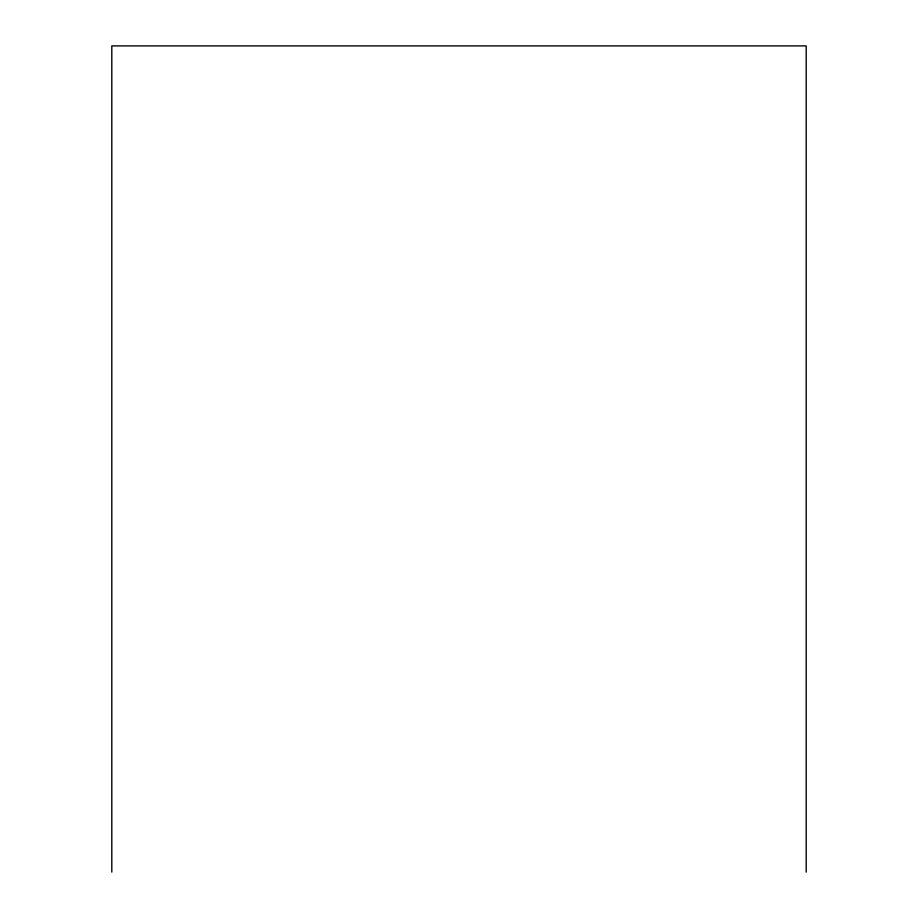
<?xml version="1.0" encoding="UTF-8"?>
<svg xmlns="http://www.w3.org/2000/svg" width="918" height="918" viewBox="0 0 918 918"><rect width="100%" height="100%" fill="white"/><g stroke="black" fill="none" stroke-linecap="round" stroke-linejoin="round"><path stroke-width="1.38" d="M806.199 872.1L806.199 45.9L111.801 45.9L111.801 872.1"/></g></svg>
